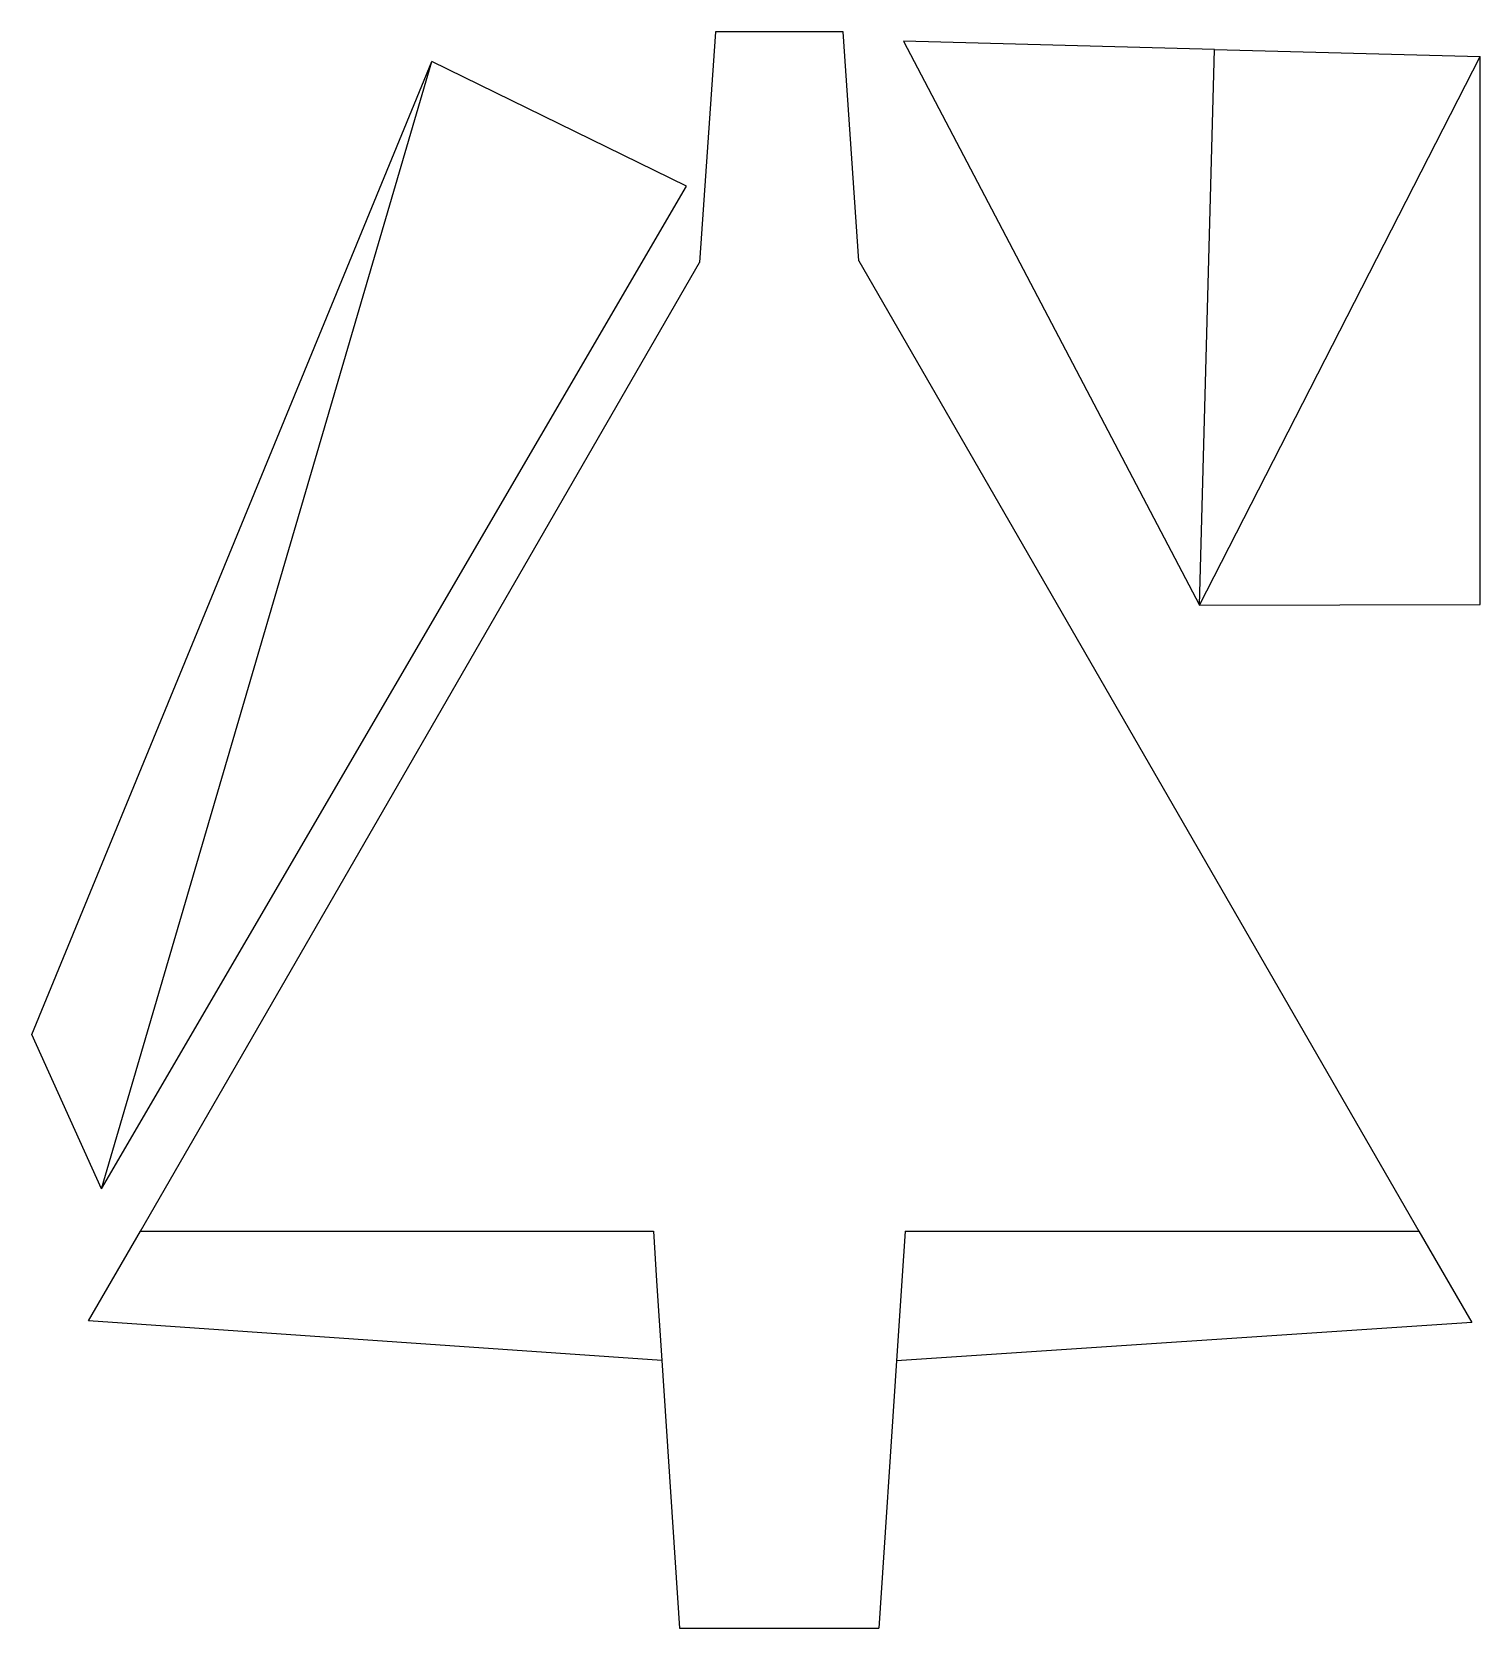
# Model space of a CAD drawing. Extents: x -777 to -414, y 23 to 423.
import ezdxf

# ---------------------------------------------------------------- set-up
doc = ezdxf.new("R2010")
doc.units = 0
doc.header["$MEASUREMENT"] = 0
doc.layers.get('0').update_dxf_attribs({"linetype": 'CONTINUOUS'})
doc.layers.add('FIRST_CUT', color=1, linetype='CONTINUOUS')

msp = doc.modelspace()

# ---------------------------------------------------------------- linework, layer by layer
for p, q in [((-605.6, 422.94), (-609.56, 365.15)), ((-573.6, 422.94), (-605.6, 422.94)), ((-569.67, 365.57), (-573.6, 422.94)), ((-558.49, 420.66), (-484.26, 279.29)), ((-480.52, 418.56), (-558.49, 420.66)), ((-480.52, 418.56), (-413.96, 416.77)), ((-413.96, 349.59), (-413.96, 416.77)), ((-732.37, 279.92), (-676.64, 415.51)), ((-612.87, 384.28), (-676.64, 415.51)), ((-759.39, 133.05), (-612.87, 384.28)), ((-749.68, 122.44), (-609.56, 365.15)), ((-569.67, 365.57), (-429.31, 122.44)), ((-413.96, 329.59), (-413.96, 349.59)), ((-413.96, 317.06), (-413.96, 329.59)), ((-413.96, 279.48), (-413.96, 317.06)), ((-776.86, 171.69), (-732.37, 279.92)), ((-484.26, 279.29), (-413.96, 279.48)), ((-759.39, 133.05), (-776.86, 171.69)), ((-762.67, 99.94), (-749.68, 122.44)), ((-429.31, 122.44), (-416.07, 99.51)), ((-619.01, 89.98), (-762.67, 99.94)), ((-416.07, 99.51), (-560.2, 89.9)), ((-619.01, 89.98), (-614.6, 22.94)), ((-560.2, 89.9), (-564.6, 22.94)), ((-614.6, 22.94), (-564.6, 22.94))]:
    msp.add_line(p, q)
at = {"layer": 'FIRST_CUT'}
for p, q in [((-484.26, 279.29), (-480.52, 418.56)), ((-484.26, 279.29), (-413.96, 416.77)), ((-759.39, 133.05), (-676.64, 415.51)), ((-749.68, 122.44), (-621.14, 122.44)), ((-621.14, 122.44), (-620.32, 109.94)), ((-558.06, 122.44), (-558.89, 109.94)), ((-558.06, 122.44), (-429.31, 122.44)), ((-620.32, 109.94), (-619.01, 89.98)), ((-558.89, 109.94), (-560.2, 89.9))]:
    msp.add_line(p, q, dxfattribs=at)

doc.saveas('drawing.dxf')
